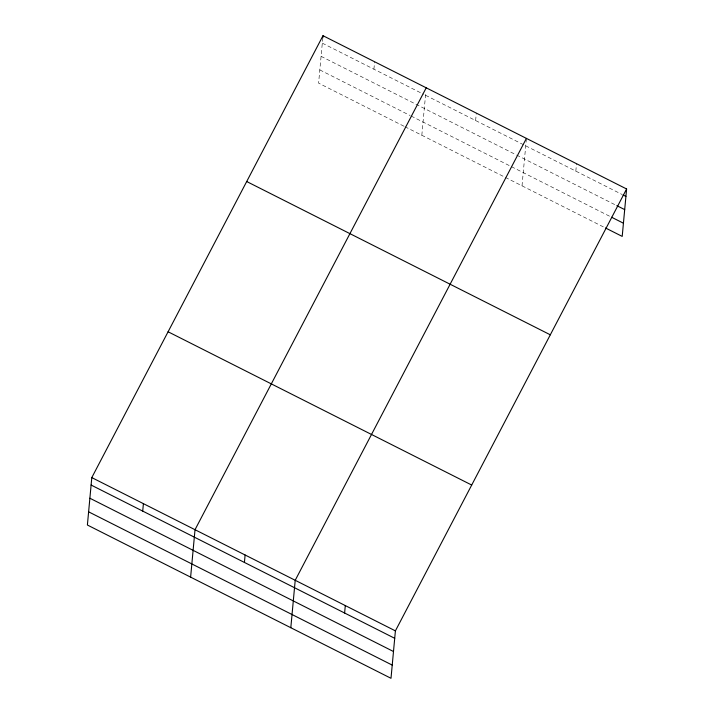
<?xml version="1.0" encoding="UTF-8"?>
<svg xmlns="http://www.w3.org/2000/svg" width="714" height="714" viewBox="0 0 714 714"><rect width="100%" height="100%" fill="white"/><g stroke="black" fill="none" stroke-linecap="round" stroke-linejoin="round"><path stroke-width="0.54" stroke-dasharray="3.57 2.68" d="M322.799 37.824L318.596 83.127L403.963 126.226M373.922 69.196L374.609 61.761M421.822 135.241L425.83 92.061M475.631 120.541L476.318 113.107M522.014 185.827L526.316 139.462M575.823 171.128L576.51 163.684M322.309 43.143L423.554 94.248M425.535 95.257L523.764 144.844M525.727 145.834L621.992 194.431M321.086 56.335L515.66 154.572M516.641 155.063L615.852 205.15M319.827 69.927L410.148 115.534M411.139 116.034L510.474 166.183M511.456 166.674L610.666 216.761M404.954 126.726L504.334 176.893M505.316 177.393L604.526 227.48"/><path stroke-width="1.07" d="M91.794 477.595L87.394 525.022L391.004 678.3L395.404 630.873L626.606 188.978L322.996 35.7L91.794 477.595L395.404 630.873M142.711 511.09L143.407 503.656M190.62 577.135L195.02 529.708L426.222 87.813M244.42 562.436L245.116 555.001M322.799 37.824L322.996 35.7M290.812 627.722L295.212 580.295L526.414 138.4M344.612 613.023L345.308 605.579M626.606 188.978L622.206 236.405L605.508 227.971M622.974 194.931L625.919 196.412M616.834 205.65L624.696 209.613M611.648 217.261L623.438 223.205M246.696 181.526L550.307 334.804M168.085 331.769L471.704 485.047M91.097 485.038L394.708 638.307M89.875 498.229L393.485 651.507M88.616 511.831L392.227 665.1"/></g></svg>
